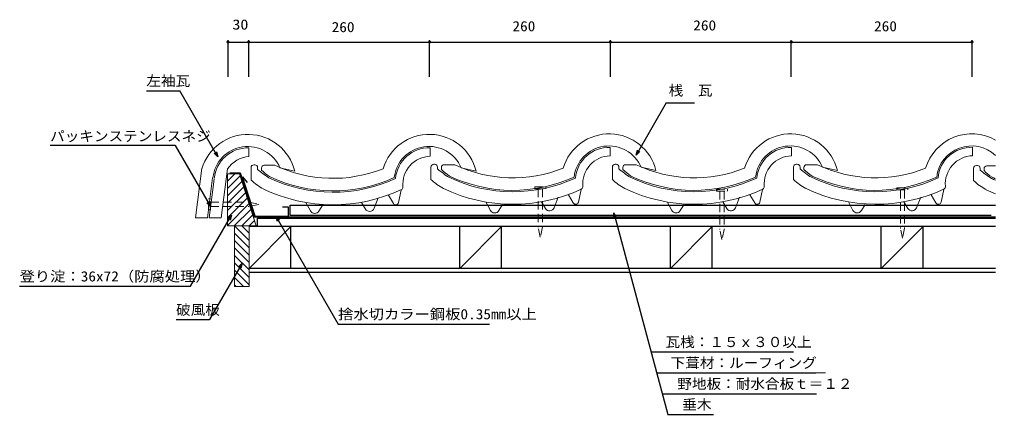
# Model space of a CAD drawing. Units: millimetres, scale not verified. Extents: x -702 to 702, y -275 to 292.
import ezdxf
from ezdxf.enums import TextEntityAlignment as Align

# ---------------------------------------------------------------- set-up
doc = ezdxf.new("R2010")
doc.units = ezdxf.units.MM
doc.header["$LTSCALE"] = 10
doc.linetypes.add('DASHED1', pattern=[1.8, 1.2, -0.6])
doc.linetypes.add('DASHED3', pattern=[4, 3, -1])
doc.layers.add('0-0_LAYER001', color=4, linetype='Continuous', lineweight=18)
doc.layers.add('0-1_ADD_LINE', color=7, linetype='Continuous')
doc.styles.add('ＭＳ ゴシック', font='')
doc.styles.get('ＭＳ ゴシック').set_extended_font_data('MS Gothic')

msp = doc.modelspace()

# ---------------------------------------------------------------- linework, layer by layer
at = {"layer": '0-0_LAYER001', "color": 2}
for p, q in [((-402.03, 262.31), (-402.03, 209.81)), ((-402.03, 259.81), (-372.03, 259.81)), ((-372.03, 262.31), (-372.03, 209.81)), ((-372.03, 259.81), (-112.03, 259.81)), ((-112.03, 262.31), (-112.03, 209.81)), ((-112.03, 259.81), (147.97, 259.81)), ((147.97, 262.31), (147.97, 209.81)), ((147.97, 259.81), (407.97, 259.81)), ((407.97, 262.31), (407.97, 209.81)), ((407.97, 259.81), (667.97, 259.81)), ((667.97, 262.31), (667.97, 209.81)), ((-402.54, 60.07), (-392.04, 70.56)), ((-402.54, 49.46), (-384.55, 67.44)), ((-402.54, 38.85), (-381.98, 59.4)), ((-381.02, 66.24), (-374.44, 58.1)), ((-362.98, 9.79), (-381.02, 66.24)), ((-402.54, 28.25), (-379.42, 51.37)), ((-402.54, 17.64), (-376.85, 43.33)), ((-402.54, 7.03), (-374.28, 35.29)), ((-402.54, -3.57), (-371.71, 27.25)), ((-392.8, -4.44), (-369.14, 19.21)), ((701.61, 25.56), (-312.65, 25.56)), ((-312.65, 25.56), (-312.65, 10.56)), ((-112.03, 25.56), (-111.38, 25.56)), ((147.97, 25.56), (148.62, 25.56)), ((152.72, 14.33), (230.33, -275.31)), ((407.97, 25.56), (408.62, 25.56)), ((667.97, 25.56), (668.62, 25.56)), ((-382.19, -4.44), (-366.57, 11.17)), ((-371.58, -4.44), (-364, 3.14)), ((-362.98, 9.79), (-315, 9.79)), ((701.61, 6.58), (-359.26, 6.58)), ((-359.26, 6.58), (-359.26, -5.42)), ((695.5, 10.56), (-312.65, 10.56)), ((-392.54, -4.27), (-371.57, -25.24)), ((-381.76, -4.44), (-371.57, -14.63)), ((-311.57, -5.42), (-371.57, -65.42)), ((701.61, -5.42), (-371.57, -5.42)), ((-8.57, -5.42), (-68.57, -65.42)), ((294.43, -5.42), (234.43, -65.42)), ((597.43, -5.42), (537.43, -65.42)), ((-392.54, -14.88), (-371.57, -35.84)), ((-392.54, -25.48), (-371.57, -46.45)), ((-392.54, -36.09), (-371.57, -57.06)), ((-392.54, -46.7), (-371.57, -67.66)), ((-392.54, -57.3), (-371.57, -78.27)), ((-392.54, -67.91), (-371.57, -88.87)), ((701.61, -65.42), (-371.57, -65.42)), ((-392.54, -78.52), (-379.63, -91.42)), ((701.61, -71.42), (-371.57, -71.42)), ((-392.54, -89.12), (-390.24, -91.42)), ((206.23, -185.36), (411.05, -185.36)), ((213.62, -215.35), (457.43, -215.35)), ((223.16, -245.44), (444.1, -245.44)), ((230.33, -275.31), (296.07, -275.31))]:
    msp.add_line(p, q, dxfattribs=at)
at = {"layer": '0-0_LAYER001'}
for p, q in [((-371.91, 107.69), (-371.91, 95.56)), ((-111.26, 107.8), (-111.26, 95.67)), ((147.47, 108.52), (147.47, 96.39)), ((408.3, 108.52), (408.3, 96.39)), ((668.73, 108.55), (668.73, 96.42)), ((-402.76, 77.43), (-411.76, 7.27)), ((-368.76, 79.42), (-368.76, 61.6)), ((-363.3, 83.42), (-364.76, 83.42)), ((-359.3, 79.42), (-359.3, 76.77)), ((-353.76, 78.81), (-353.76, 75.97)), ((-349.76, 82.81), (-334.44, 82.81)), ((-305.89, 74.41), (-327.18, 79.07)), ((-110.03, 80.15), (-110.03, 62.32)), ((-104.57, 84.15), (-106.03, 84.15)), ((-100.57, 80.15), (-100.57, 77.5)), ((-95.03, 79.54), (-95.03, 76.7)), ((-91.03, 83.54), (-75.7, 83.54)), ((-45.24, 74.51), (-66.53, 79.17)), ((150.8, 80.15), (150.8, 62.32)), ((156.26, 84.15), (154.8, 84.15)), ((160.26, 80.15), (160.26, 77.5)), ((165.8, 79.54), (165.8, 76.7)), ((169.8, 83.54), (185.12, 83.54)), ((213.49, 75.24), (192.2, 79.9)), ((411.23, 80.18), (411.23, 62.35)), ((416.69, 84.18), (415.23, 84.18)), ((420.69, 80.18), (420.69, 77.52)), ((426.23, 79.57), (426.23, 76.72)), ((430.23, 83.57), (445.55, 83.57)), ((474.32, 75.24), (453.03, 79.9)), ((670.14, 78.51), (670.14, 60.68)), ((675.6, 82.51), (674.14, 82.51)), ((679.6, 78.51), (679.6, 75.85)), ((685.14, 77.9), (685.14, 75.05)), ((689.14, 81.9), (701.61, 81.9)), ((-424.07, 64.54), (-431.41, 7.27)), ((-152.78, 47.23), (-156.68, 29.2)), ((105.96, 47.96), (102.06, 29.93)), ((366.78, 47.96), (362.88, 29.93)), ((627.21, 47.98), (623.31, 29.95)), ((-283.27, 17.19), (-289.84, 29.34)), ((-204.27, 19.9), (-209.93, 29.34)), ((-191.76, 20.93), (-185.81, 35.97)), ((-164.12, 27.87), (-171.03, 39.59)), ((-24.54, 17.92), (-31.11, 30.06)), ((54.46, 20.63), (48.8, 30.06)), ((66.98, 21.65), (72.92, 36.7)), ((94.62, 28.6), (87.7, 40.32)), ((236.28, 17.92), (229.72, 30.06)), ((315.29, 20.63), (309.63, 30.06)), ((327.8, 21.65), (333.75, 36.7)), ((355.44, 28.6), (348.53, 40.32)), ((496.71, 17.94), (490.15, 30.09)), ((575.72, 20.65), (570.06, 30.09)), ((588.23, 21.68), (594.18, 36.72)), ((615.87, 28.62), (608.95, 40.34)), ((-271.15, 16.86), (-265.72, 25.72)), ((-12.41, 17.59), (-6.98, 26.45)), ((248.41, 17.59), (253.84, 26.45)), ((508.84, 17.61), (514.27, 26.47))]:
    msp.add_line(p, q, dxfattribs=at)
at = {"layer": '0-0_LAYER001', "color": 3}
for p, q in [((-402.54, 70.56), (-402.54, -4.44)), ((-402.54, 70.56), (-385.55, 70.56)), ((-385.55, 70.56), (-361.58, -4.44)), ((-402.54, -4.44), (-361.58, -4.44))]:
    msp.add_line(p, q, dxfattribs=at)
at = {"layer": '0-0_LAYER001', "color": 1, "linetype": 'DASHED1'}
for p, q in [((44.17, 48.98), (44.17, -6.17)), ((50.17, 48.98), (50.17, -5.92)), ((305.36, 45.52), (305.36, -9.63)), ((311.36, 45.52), (311.36, -9.38)), ((564.82, 47.25), (564.82, -7.9)), ((570.82, 47.25), (570.82, -7.65)), ((-426.98, 29.66), (-372.09, 29.66)), ((-372.09, 29.66), (-357.58, 26.61)), ((-426.98, 23.66), (-371.84, 23.66)), ((-357.58, 26.61), (-371.84, 23.66)), ((47.12, -20.43), (44.17, -6.17)), ((50.17, -5.92), (47.12, -20.43)), ((308.31, -23.89), (305.36, -9.63)), ((311.36, -9.38), (308.31, -23.89)), ((567.77, -22.16), (564.82, -7.9)), ((570.82, -7.65), (567.77, -22.16))]:
    msp.add_line(p, q, dxfattribs=at)
at = {"layer": '0-0_LAYER001', "color": 2, "linetype": 'DASHED3'}
msp.add_line((701.61, 8.08), (-364.01, 8.08), dxfattribs=at)
at = {"layer": '0-0_LAYER001', "color": 2}
for points in [[(-416.36, 94.73), (-471.2, 189.72), (-519.2, 189.72)], [(185, 97.31), (228.27, 172.25), (268.77, 172.25)], [(-426.98, 23.66), (-477.61, 111.35), (-657.61, 111.35)], [(-418.3, 101.98), (-416.36, 94.73), (-421.66, 100.04)], [(190.31, 102.62), (185, 97.31), (186.95, 104.56)], [(-428.92, 30.91), (-426.98, 23.66), (-432.29, 28.97)], [(-315, 9.79), (-315, 22.35), (-321.63, 22.35)], [(152.72, 6.83), (152.72, 14.33), (156.47, 7.83)], [(-396.62, 11.13), (-455.61, -91.04), (-701.61, -91.04)], [(-401.93, 5.82), (-396.62, 11.13), (-398.56, 3.88)], [(-331.14, 2.34), (-333.09, 9.58), (-327.78, 4.28)], [(-333.09, 9.58), (-243.61, -145.39), (-26.11, -145.39)], [(-381.53, -57.7), (-428.48, -139.03), (-476.48, -139.03)], [(-386.83, -63.01), (-381.53, -57.7), (-383.47, -64.95)]]:
    msp.add_lwpolyline(points, dxfattribs=at)
at = {"layer": '0-0_LAYER001'}
for points in [[(-439.43, 78.4), (-448.55, 7.27), (-431.41, 7.27)], [(-421.77, 62.81), (-428.89, 7.27), (-411.76, 7.27)]]:
    msp.add_lwpolyline(points, dxfattribs=at)
at = {"layer": '0-0_LAYER001', "color": 2, "linetype": 'DASHED3'}
msp.add_lwpolyline([(-399.06, 72.06), (-384.45, 72.06), (-364.01, 8.08)], dxfattribs=at)
at = {"layer": '0-0_LAYER001', "color": 1, "linetype": 'DASHED1'}
for points in [[(39.17, 51.98), (55.17, 51.98), (55.17, 48.98)], [(39.17, 51.98), (39.17, 48.98), (55.17, 48.98)], [(300.36, 48.52), (316.36, 48.52), (316.36, 45.52)], [(300.36, 48.52), (300.36, 45.52), (316.36, 45.52)], [(559.82, 50.25), (575.82, 50.25), (575.82, 47.25)], [(559.82, 50.25), (559.82, 47.25), (575.82, 47.25)], [(-429.98, 18.66), (-429.98, 34.66), (-426.98, 34.66)], [(-429.98, 18.66), (-426.98, 18.66), (-426.98, 34.66)]]:
    msp.add_lwpolyline(points, dxfattribs=at)
at = {"layer": '0-0_LAYER001', "color": 3}
msp.add_lwpolyline([(-371.57, -4.49), (-371.57, -91.42), (-392.54, -91.42), (-392.54, -4.44)], dxfattribs=at)
at = {"layer": '0-0_LAYER001', "color": 2}
for points in [[(-311.57, -65.42), (-371.57, -65.42), (-371.57, -5.42), (-311.57, -5.42)], [(-8.57, -65.42), (-68.57, -65.42), (-68.57, -5.42), (-8.57, -5.42)], [(294.43, -65.42), (234.43, -65.42), (234.43, -5.42), (294.43, -5.42)], [(597.43, -65.42), (537.43, -65.42), (537.43, -5.42), (597.43, -5.42)]]:
    msp.add_lwpolyline(points, close=True, dxfattribs=at)
for centre in [(-402.03, 259.81), (-372.03, 259.81), (-372.03, 259.81), (-112.03, 259.81), (-112.03, 259.81), (147.97, 259.81), (147.97, 259.81), (407.97, 259.81), (407.97, 259.81), (667.97, 259.81)]:
    msp.add_circle(centre, 1.7, dxfattribs=at)
at = {"layer": '0-0_LAYER001'}
for centre, radius, start, end in [((-373.1, 57.91), 69.21, 13.79135, 163.33506), ((-112.46, 58.01), 69.21, 13.79135, 163.33506), ((146.27, 58.74), 69.21, 13.79135, 163.33506), ((407.1, 58.74), 69.21, 13.79135, 163.33506), ((667.53, 58.76), 69.21, 60.50147, 163.33506), ((-373.5, 59.39), 50.33, 23.01118, 173.62688), ((-373.5, 59.39), 48.33, 88.10985, 174.95909), ((-112.86, 59.49), 50.33, 23.01118, 173.62688), ((-112.86, 59.49), 48.33, 88.10985, 174.95909), ((145.88, 60.22), 50.33, 23.01118, 173.62688), ((145.88, 60.22), 48.33, 88.10985, 174.95909), ((406.7, 60.22), 50.33, 23.01118, 173.62688), ((406.7, 60.22), 48.33, 88.10985, 174.95909), ((667.13, 60.25), 50.33, 46.76168, 173.62688), ((667.13, 60.25), 48.33, 88.10985, 174.95909), ((-368.54, 54.11), 41.41, 94.5261, 145.72146), ((-110.26, 55.43), 40.25, 91.42239, 185.22383), ((148.47, 56.16), 40.25, 91.42239, 185.22383), ((409.3, 56.16), 40.25, 91.42239, 185.22383), ((669.73, 56.18), 40.25, 91.42239, 185.22383), ((-364.76, 79.42), 4, 90, 180), ((-363.3, 79.42), 4, 0, 90), ((-259.44, 194.93), 154.7, 229.79872, 237.31521), ((-349.76, 78.81), 4, 90, 180), ((-301.87, 128.23), 73.65, 225.20484, 236.85618), ((-250.93, 258.5), 194.52, 244.57801, 291.77512), ((-106.03, 80.15), 4, 90, 180), ((-104.57, 80.15), 4, 0, 90), ((-0.71, 195.66), 154.7, 229.79872, 237.31521), ((-91.03, 79.54), 4, 90, 180), ((-43.14, 128.96), 73.65, 225.20484, 236.85618), ((7.8, 259.23), 194.52, 244.57801, 291.77512), ((154.8, 80.15), 4, 90, 180), ((156.26, 80.15), 4, 0, 90), ((260.12, 195.66), 154.7, 229.79872, 237.31521), ((169.8, 79.54), 4, 90, 180), ((217.69, 128.96), 73.65, 225.20484, 236.85618), ((268.63, 259.23), 194.52, 244.57801, 291.77512), ((415.23, 80.18), 4, 90, 180), ((416.69, 80.18), 4, 0, 90), ((520.55, 195.68), 154.7, 229.79872, 237.31521), ((430.23, 79.57), 4, 90, 180), ((478.12, 128.98), 73.65, 225.20484, 236.85618), ((529.06, 259.26), 194.52, 244.57801, 291.77512), ((674.14, 78.51), 4, 90, 180), ((675.6, 78.51), 4, 0, 90), ((779.46, 194.01), 154.7, 229.79872, 237.31521), ((689.14, 77.9), 4, 90, 180), ((737.03, 127.31), 73.65, 225.20484, 236.85618), ((-312.97, 120.32), 81.01, 226.46691, 242.05489), ((-250.93, 258.5), 214.52, 244.57801, 294.78533), ((-250.93, 258.5), 212.52, 244.57801, 294.47764), ((-54.23, 121.05), 81.01, 226.46691, 242.05489), ((7.8, 259.23), 214.52, 244.57801, 294.78533), ((7.8, 259.23), 212.52, 244.57801, 294.47764), ((206.59, 121.05), 81.01, 226.46691, 242.05489), ((268.63, 259.23), 214.52, 244.57801, 294.78533), ((268.63, 259.23), 212.52, 244.57801, 294.47764), ((467.02, 121.08), 81.01, 226.46691, 242.05489), ((529.06, 259.26), 214.52, 244.57801, 294.78533), ((529.06, 259.26), 212.52, 244.57801, 294.47764), ((725.94, 119.41), 81.01, 226.46691, 242.05489), ((787.97, 257.59), 214.52, 244.57801, 246.25963), ((787.97, 257.59), 212.52, 244.57801, 246.02227), ((-250.93, 258.5), 232.52, 244.57801, 295.00637), ((-154.33, 51.4), 4, 295.00637, 5.22384), ((7.8, 259.23), 232.52, 244.57801, 295.00637), ((104.41, 52.13), 4, 295.00637, 5.22384), ((268.63, 259.23), 232.52, 244.57801, 295.00637), ((365.23, 52.13), 4, 295.00637, 5.22384), ((529.06, 259.26), 232.52, 244.57801, 295.00637), ((625.66, 52.15), 4, 295.00637, 5.22384), ((787.97, 257.59), 232.52, 244.57801, 248.19632), ((-160.67, 29.9), 4, 210.54757, 342.1399), ((98.06, 30.63), 4, 210.54757, 342.1399), ((358.89, 30.63), 4, 210.54757, 342.1399), ((619.32, 30.65), 4, 210.54757, 342.1399), ((-277.12, 20.52), 7, 208.39301, 328.49573), ((-198.27, 23.5), 7, 210.96375, 338.42869), ((-18.38, 21.24), 7, 208.39301, 328.49573), ((60.47, 24.23), 7, 210.96375, 338.42869), ((242.44, 21.24), 7, 208.39301, 328.49573), ((321.29, 24.23), 7, 210.96375, 338.42869), ((502.87, 21.27), 7, 208.39301, 328.49573), ((581.72, 24.25), 7, 210.96375, 338.42869)]:
    msp.add_arc(centre, radius, start, end, dxfattribs=at)
at = {"layer": '0-1_ADD_LINE'}
for p, q in [((-402.03, 262.31), (-402.03, 209.81)), ((-402.03, 259.81), (667.97, 259.81)), ((-372.03, 209.81), (-372.03, 262.31)), ((-112.03, 209.81), (-112.03, 262.31)), ((147.97, 209.81), (147.97, 262.31)), ((407.97, 209.81), (407.97, 262.31)), ((667.97, 209.81), (667.97, 262.31)), ((-519.2, 189.72), (-471.2, 189.72)), ((-416.36, 94.73), (-471.2, 189.72)), ((228.27, 172.25), (268.77, 172.25)), ((-477.61, 111.35), (-657.61, 111.35)), ((185, 97.31), (190.31, 102.62)), ((-399.06, 72.06), (-384.45, 72.06)), ((-384.45, 72.06), (-364.01, 8.08)), ((-426.98, 23.66), (-432.29, 28.97)), ((152.72, 14.33), (230.33, -275.31)), ((-396.62, 11.13), (-398.56, 3.88)), ((701.61, 8.08), (-364.01, 8.08)), ((-333.09, 9.58), (-331.14, 2.34)), ((-333.09, 9.58), (-327.78, 4.28)), ((-333.09, 9.58), (-243.61, -145.39)), ((695.5, 10.56), (-312.65, 10.56)), ((701.61, -5.42), (-371.58, -5.42)), ((-311.57, -5.42), (-371.57, -65.42)), ((-311.57, -65.42), (-311.57, -5.42)), ((-68.57, -65.42), (-68.57, -5.42)), ((-68.57, -65.42), (-8.57, -5.42)), ((-8.57, -65.42), (-8.57, -5.42)), ((234.43, -65.42), (234.43, -5.42)), ((234.43, -65.42), (294.43, -5.42)), ((294.43, -65.42), (294.43, -5.42)), ((537.43, -65.42), (537.43, -5.42)), ((537.43, -65.42), (597.43, -5.42)), ((597.43, -65.42), (597.43, -5.42)), ((-381.53, -57.7), (-428.48, -139.03)), ((701.61, -65.42), (-371.57, -65.42)), ((701.61, -71.42), (-371.57, -71.42)), ((-701.61, -91.04), (-455.61, -91.04)), ((-476.48, -139.03), (-428.48, -139.03)), ((-243.61, -145.39), (-26.11, -145.39)), ((206.23, -185.36), (411.05, -185.36)), ((214.27, -215.35), (443.12, -215.35)), ((223.16, -245.44), (444.1, -245.44)), ((230.33, -275.31), (296.07, -275.31))]:
    msp.add_line(p, q, dxfattribs=at)
for points in [[(228.27, 172.25), (185, 97.31), (186.95, 104.56)], [(-477.61, 111.35), (-426.98, 23.66), (-428.92, 30.91)], [(-418.3, 101.98), (-416.36, 94.73), (-421.66, 100.04)], [(-362.98, 9.79), (-381.02, 66.24), (-374.44, 58.1)], [(-362.98, 9.79), (-315, 9.79), (-315, 22.35), (-323.67, 22.35)], [(-312.65, 10.56), (-312.65, 25.56), (701.61, 25.56)], [(152.72, 6.83), (152.72, 14.33), (156.47, 7.83)], [(-455.61, -91.04), (-396.62, 11.13), (-401.93, 5.82)], [(-359.26, -5.42), (-359.26, 6.58), (701.61, 6.58)], [(-386.83, -63.01), (-381.53, -57.7), (-383.47, -64.95)]]:
    msp.add_lwpolyline(points, dxfattribs=at)

# ---------------------------------------------------------------- texts
at = {"layer": '0-0_LAYER001', "color": 7, "style": 'ＭＳ ゴシック'}
for s, width, p in [('30', 1.15, (-395.49, 273.31)), ('260', 1.1, (-252.82, 269.69)), ('260', 1.1, (7.13, 270.9)), ('260', 1.1, (267.08, 272.1)), ('260', 1.1, (527.03, 270.9)), ('左袖瓦', 1.05, (-519.2, 192.22)), ('桟\u3000瓦', 1.05, (231.71, 178.61)), ('パッキンステンレスネジ', 1.05, (-657.61, 112.85)), ('登り淀：36x72（防腐処理）', 1.1, (-701.61, -88.54)), ('破風板', 1.05, (-476.48, -136.53)), ('捨水切カラー鋼板0.35mm以上', 1.1, (-243.61, -142.89)), ('\u3000瓦桟：１５ｘ３０以上', 1.05, (206.23, -182.86)), ('\u3000下葺材：ルーフィング', 1.05, (213.62, -212.85)), ('\u3000野地板：耐水合板ｔ＝１２', 1.05, (223.16, -242.94)), ('\u3000垂木', 1.05, (230.33, -272.81))]:
    msp.add_text(s, height=14.66, dxfattribs=dict(at, width=width)).set_placement(p, align=Align.BOTTOM_LEFT)

doc.saveas('drawing.dxf')
